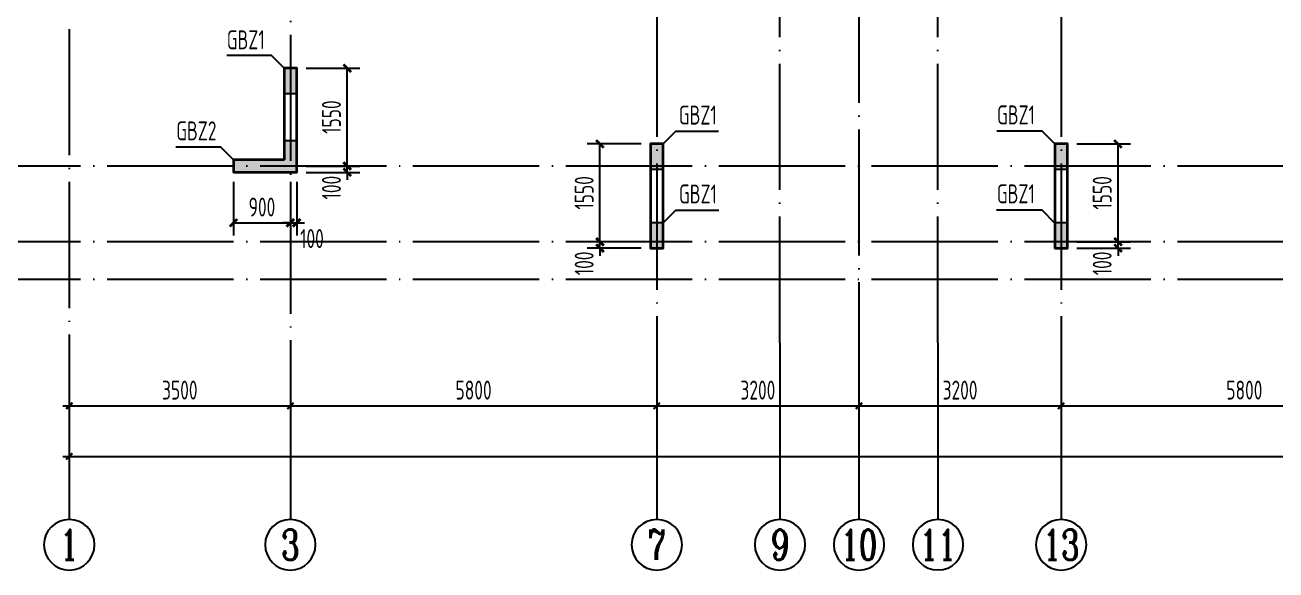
# Model space of a CAD drawing. Extents: x -1712635 to -854203, y -534641 to -21985.
# Drawn here: x -1362590 to -1342789, y -366484 to -357850 of the extents above; entities that cross this region are included whole.
import ezdxf
from ezdxf.enums import TextEntityAlignment as Align

# ---------------------------------------------------------------- set-up
doc = ezdxf.new("R2010")
doc.units = 0
doc.header["$LTSCALE"] = 1000
doc.linetypes.add('DOTE', pattern=[2.42, 2, -0.2, 0.02, -0.2])
doc.layers.get('0').update_dxf_attribs({"linetype": 'CONTINUOUS'})
doc.layers.get('Defpoints').update_dxf_attribs({"linetype": 'CONTINUOUS'})
for name, color, linetype in [('A-AXIS', 1, 'CONTINUOUS'), ('A-DOTE', 10, 'DOTE'), ('AXIS_NUM', 7, 'CONTINUOUS'), ('S-Q墙实线', 6, 'CONTINUOUS'), ('S-Q墙标注', 3, 'CONTINUOUS'), ('S-X详图填充', 252, 'CONTINUOUS'), ('S-X详图实线', 4, 'CONTINUOUS'), ('S-Y一般标注', 3, 'CONTINUOUS'), ('S-Z柱编号', 6, 'CONTINUOUS')]:
    doc.layers.add(name, color=color, linetype=linetype)
doc.styles.add('TSSD_Axis', font='complex.shx', dxfattribs={"width": 0.7, "bigfont": 'hztxt.shx'})
doc.styles.add('TSSD_DIMENSION', font='Tssdeng.shx', dxfattribs={"width": 0.7, "bigfont": 'tssdchn.shx'})
doc.styles.add('TSSD_REIN', font='tssdeng.shx', dxfattribs={"width": 0.7, "height": 300, "bigfont": 'tssdchn.shx'})
doc.styles.add('结构文字', font='zstxt.shx', dxfattribs={"width": 0.7, "bigfont": 'zshz.shx'})
doc.dimstyles.new('STRUCK', dxfattribs={"dimtxt": 400, "dimasz": 121, "dimexe": 200, "dimexo": 150, "dimgap": 115, "dimtad": 1, "dimdec": 0, "dimdsep": 46, "dimtxsty": '结构文字', "dimblk": 'ARCHTICK', "dimcen": 400, "dimclrd": 3, "dimclre": 3, "dimclrt": 7, "dimadec": 0, "dimazin": 0, "dimtfac": 1, "dimtdec": 0, "dimtix": 1, "dimtmove": 2, "dimatfit": 3, "dimldrblk": '_DIMX', "dimfxl": 0, "dimtolj": 1, "dimtzin": 0, "dimarcsym": 0})
doc.dimstyles.new('TSSD_100_100', dxfattribs={"dimtxt": 300, "dimasz": 100, "dimexe": 100, "dimexo": 250, "dimgap": 100, "dimtad": 1, "dimdec": 0, "dimzin": 0, "dimdsep": 46, "dimtxsty": 'TSSD_DIMENSION', "dimblk": 'ARCHTICK', "dimcen": 0, "dimdle": 100, "dimclrt": 7, "dimadec": 0, "dimazin": 0, "dimtfac": 1, "dimtdec": 0, "dimtix": 1, "dimtmove": 2, "dimatfit": 3, "dimldrblk": 'ARCHTICK', "dimfxl": 0, "dimtolj": 1, "dimtzin": 0, "dimarcsym": 0})

# ---------------------------------------------------------------- blocks, each defined once
blk = doc.blocks.new('ts_axno')
at = {"color": 0, "linetype": 'ByBlock', "lineweight": -2}
blk.add_circle((0, 0), 0.5, dxfattribs=at)
at = {"color": 0, "linetype": 'ByBlock', "lineweight": -2, "style": 'TSSD_Axis', "width": 0.7}
blk.add_attdef('A', text='', height=0.6, dxfattribs=at).set_placement((0, 0), align=Align.MIDDLE_CENTER)
blk = doc.blocks.new('_ArchTick')
at = {"color": 0, "const_width": 0.35}
blk.add_lwpolyline([(-0.5, -0.5), (0.5, 0.5)], dxfattribs=at)
blk = doc.blocks.new('*D154')
at = {"layer": 'Defpoints', "color": 0}
for p in [(8100, 3600), (13900, 3600), (13900, 2600)]:
    blk.add_point(p, dxfattribs=at)
at = {"layer": 'S-Y一般标注', "color": 0, "lineweight": -2}
for p, q in [((8100, 3350), (8100, 2500)), ((13900, 3350), (13900, 2500)), ((8000, 2600), (14000, 2600))]:
    blk.add_line(p, q, dxfattribs=at)
at = {"layer": 'S-Y一般标注', "color": 0, "lineweight": -2, "xscale": 100, "yscale": 100, "zscale": 100, "rotation": 180}
blk.add_blockref('_ArchTick', (8100, 2600), dxfattribs=at)
at = {"layer": 'S-Y一般标注', "color": 0, "lineweight": -2, "xscale": 100, "yscale": 100, "zscale": 100}
blk.add_blockref('_ArchTick', (13900, 2600), dxfattribs=at)
at = {"layer": 'S-Y一般标注', "color": 7, "insert": (11000, 2850), "char_height": 300, "attachment_point": 5, "style": 'TSSD_DIMENSION'}
blk.add_mtext('\\A1;5800', dxfattribs=at)
blk = doc.blocks.new('*D155')
at = {"layer": 'Defpoints', "color": 0}
for p in [(17100, 3600), (20300, 3600), (20300, 2600)]:
    blk.add_point(p, dxfattribs=at)
at = {"layer": 'S-Y一般标注', "color": 0, "lineweight": -2}
for p, q in [((17100, 3350), (17100, 2500)), ((20300, 3350), (20300, 2500)), ((17000, 2600), (20400, 2600))]:
    blk.add_line(p, q, dxfattribs=at)
at = {"layer": 'S-Y一般标注', "color": 0, "lineweight": -2, "xscale": 100, "yscale": 100, "zscale": 100, "rotation": 180}
blk.add_blockref('_ArchTick', (17100, 2600), dxfattribs=at)
at = {"layer": 'S-Y一般标注', "color": 0, "lineweight": -2, "xscale": 100, "yscale": 100, "zscale": 100}
blk.add_blockref('_ArchTick', (20300, 2600), dxfattribs=at)
at = {"layer": 'S-Y一般标注', "color": 7, "insert": (18700, 2850), "char_height": 300, "attachment_point": 5, "style": 'TSSD_DIMENSION'}
blk.add_mtext('\\A1;3200', dxfattribs=at)
blk = doc.blocks.new('*D156')
at = {"layer": 'Defpoints', "color": 0}
for p in [(20300, 3600), (26100, 3600), (26100, 2600)]:
    blk.add_point(p, dxfattribs=at)
at = {"layer": 'S-Y一般标注', "color": 0, "lineweight": -2}
for p, q in [((20300, 3350), (20300, 2500)), ((26100, 3350), (26100, 2500)), ((20200, 2600), (26200, 2600))]:
    blk.add_line(p, q, dxfattribs=at)
at = {"layer": 'S-Y一般标注', "color": 0, "lineweight": -2, "xscale": 100, "yscale": 100, "zscale": 100, "rotation": 180}
blk.add_blockref('_ArchTick', (20300, 2600), dxfattribs=at)
at = {"layer": 'S-Y一般标注', "color": 0, "lineweight": -2, "xscale": 100, "yscale": 100, "zscale": 100}
blk.add_blockref('_ArchTick', (26100, 2600), dxfattribs=at)
at = {"layer": 'S-Y一般标注', "color": 7, "insert": (23200, 2850), "char_height": 300, "attachment_point": 5, "style": 'TSSD_DIMENSION'}
blk.add_mtext('\\A1;5800', dxfattribs=at)
blk = doc.blocks.new('*D162')
at = {"layer": 'Defpoints', "color": 0}
for p in [(4600, 3600), (54600, 3600), (54600, 1800)]:
    blk.add_point(p, dxfattribs=at)
at = {"layer": 'S-Y一般标注', "color": 0, "lineweight": -2}
for p, q in [((4600, 3350), (4600, 1700)), ((54600, 3350), (54600, 1700)), ((4500, 1800), (54700, 1800))]:
    blk.add_line(p, q, dxfattribs=at)
at = {"layer": 'S-Y一般标注', "color": 0, "lineweight": -2, "xscale": 100, "yscale": 100, "zscale": 100, "rotation": 180}
blk.add_blockref('_ArchTick', (4600, 1800), dxfattribs=at)
at = {"layer": 'S-Y一般标注', "color": 0, "lineweight": -2, "xscale": 100, "yscale": 100, "zscale": 100}
blk.add_blockref('_ArchTick', (54600, 1800), dxfattribs=at)
at = {"layer": 'S-Y一般标注', "color": 7, "insert": (29600, 2050), "char_height": 300, "attachment_point": 5, "style": 'TSSD_DIMENSION'}
blk.add_mtext('\\A1;50000', dxfattribs=at)
blk = doc.blocks.new('*D163')
at = {"layer": 'Defpoints', "color": 0}
for p in [(13900, 3600), (17100, 3600), (17100, 2600)]:
    blk.add_point(p, dxfattribs=at)
at = {"layer": 'S-Y一般标注', "color": 0, "lineweight": -2}
for p, q in [((13900, 3350), (13900, 2500)), ((17100, 3350), (17100, 2500)), ((13800, 2600), (17200, 2600))]:
    blk.add_line(p, q, dxfattribs=at)
at = {"layer": 'S-Y一般标注', "color": 0, "lineweight": -2, "xscale": 100, "yscale": 100, "zscale": 100, "rotation": 180}
blk.add_blockref('_ArchTick', (13900, 2600), dxfattribs=at)
at = {"layer": 'S-Y一般标注', "color": 0, "lineweight": -2, "xscale": 100, "yscale": 100, "zscale": 100}
blk.add_blockref('_ArchTick', (17100, 2600), dxfattribs=at)
at = {"layer": 'S-Y一般标注', "color": 7, "insert": (15500, 2850), "char_height": 300, "attachment_point": 5, "style": 'TSSD_DIMENSION'}
blk.add_mtext('\\A1;3200', dxfattribs=at)
blk = doc.blocks.new('*D164')
at = {"layer": 'Defpoints', "color": 0}
for p in [(4600, 3600), (8100, 3600), (8100, 2600)]:
    blk.add_point(p, dxfattribs=at)
at = {"layer": 'S-Y一般标注', "color": 0, "lineweight": -2}
for p, q in [((4600, 3350), (4600, 2500)), ((8100, 3350), (8100, 2500)), ((4500, 2600), (8200, 2600))]:
    blk.add_line(p, q, dxfattribs=at)
at = {"layer": 'S-Y一般标注', "color": 0, "lineweight": -2, "xscale": 100, "yscale": 100, "zscale": 100, "rotation": 180}
blk.add_blockref('_ArchTick', (4600, 2600), dxfattribs=at)
at = {"layer": 'S-Y一般标注', "color": 0, "lineweight": -2, "xscale": 100, "yscale": 100, "zscale": 100}
blk.add_blockref('_ArchTick', (8100, 2600), dxfattribs=at)
at = {"layer": 'S-Y一般标注', "color": 7, "insert": (6350, 2850), "char_height": 300, "attachment_point": 5, "style": 'TSSD_DIMENSION'}
blk.add_mtext('\\A1;3500', dxfattribs=at)
blk = doc.blocks.new('*D2255')
at = {"layer": 'Defpoints', "color": 0}
for p in [(-1358290, -360084), (-1357490, -360084), (-1358290, -360184)]:
    blk.add_point(p, dxfattribs=at)
at = {"layer": 'S-Q墙标注', "color": 3, "lineweight": -2}
for p, q in [((-1357490, -360084), (-1357490, -359963)), ((-1358140, -360084), (-1357290, -360084)), ((-1357490, -360184), (-1357490, -360084)), ((-1358140, -360184), (-1357290, -360184)), ((-1357490, -360184), (-1357490, -360305))]:
    blk.add_line(p, q, dxfattribs=at)
at = {"layer": 'S-Q墙标注', "color": 3, "lineweight": -2, "xscale": 121, "yscale": 121, "zscale": 121}
for p, rotation in [((-1357490, -360084), 270), ((-1357490, -360184), 90)]:
    blk.add_blockref('_ArchTick', p, dxfattribs=dict(at, rotation=rotation))
at = {"layer": 'S-Q墙标注', "color": 7, "insert": (-1357740, -360426), "char_height": 300, "attachment_point": 5, "rotation": 90, "style": 'TSSD_REIN'}
blk.add_mtext('\\A1;100', dxfattribs=at)
blk = doc.blocks.new('_DIMX')
blk.add_line((-150, 0), (150, 0))
at = {"const_width": 50}
blk.add_lwpolyline([(-70, -70), (70, 70)], dxfattribs=at)
blk = doc.blocks.new('*D2256')
at = {"layer": 'Defpoints', "color": 0}
for p in [(-1358290, -358534), (-1357490, -358534), (-1358290, -360084)]:
    blk.add_point(p, dxfattribs=at)
at = {"layer": 'S-Q墙标注', "color": 3, "lineweight": -2}
for p, q in [((-1358140, -358534), (-1357290, -358534)), ((-1357490, -360084), (-1357490, -358534)), ((-1358140, -360084), (-1357290, -360084))]:
    blk.add_line(p, q, dxfattribs=at)
at = {"layer": 'S-Q墙标注', "color": 3, "lineweight": -2, "xscale": 121, "yscale": 121, "zscale": 121}
for p, rotation in [((-1357490, -358534), 90), ((-1357490, -360084), 270)]:
    blk.add_blockref('_ArchTick', p, dxfattribs=dict(at, rotation=rotation))
at = {"layer": 'S-Q墙标注', "color": 7, "insert": (-1357740, -359309), "char_height": 300, "attachment_point": 5, "rotation": 90, "style": 'TSSD_REIN'}
blk.add_mtext('\\A1;1550', dxfattribs=at)
blk = doc.blocks.new('*D2257')
at = {"layer": 'Defpoints', "color": 0}
for p in [(-1359290, -360184), (-1358390, -360184), (-1358390, -360984)]:
    blk.add_point(p, dxfattribs=at)
at = {"layer": 'S-Q墙标注', "color": 3, "lineweight": -2}
for p, q in [((-1359290, -360334), (-1359290, -361184)), ((-1358390, -360334), (-1358390, -361184)), ((-1359290, -360984), (-1358390, -360984))]:
    blk.add_line(p, q, dxfattribs=at)
at = {"layer": 'S-Q墙标注', "color": 3, "lineweight": -2, "xscale": 121, "yscale": 121, "zscale": 121, "rotation": 180}
blk.add_blockref('_ArchTick', (-1359290, -360984), dxfattribs=at)
at = {"layer": 'S-Q墙标注', "color": 3, "lineweight": -2, "xscale": 121, "yscale": 121, "zscale": 121}
blk.add_blockref('_ArchTick', (-1358390, -360984), dxfattribs=at)
at = {"layer": 'S-Q墙标注', "color": 7, "insert": (-1358840, -360734), "char_height": 300, "attachment_point": 5, "style": 'TSSD_REIN'}
blk.add_mtext('\\A1;900', dxfattribs=at)
blk = doc.blocks.new('*D2258')
at = {"layer": 'Defpoints', "color": 0}
for p in [(-1358390, -360184), (-1358290, -360184), (-1358290, -360984)]:
    blk.add_point(p, dxfattribs=at)
at = {"layer": 'S-Q墙标注', "color": 3, "lineweight": -2}
for p, q in [((-1358390, -360334), (-1358390, -361184)), ((-1358290, -360334), (-1358290, -361184)), ((-1358390, -360984), (-1358511, -360984)), ((-1358390, -360984), (-1358290, -360984)), ((-1358290, -360984), (-1358169, -360984))]:
    blk.add_line(p, q, dxfattribs=at)
at = {"layer": 'S-Q墙标注', "color": 3, "lineweight": -2, "xscale": 121, "yscale": 121, "zscale": 121}
blk.add_blockref('_ArchTick', (-1358390, -360984), dxfattribs=at)
at = {"layer": 'S-Q墙标注', "color": 3, "lineweight": -2, "xscale": 121, "yscale": 121, "zscale": 121, "rotation": 180}
blk.add_blockref('_ArchTick', (-1358290, -360984), dxfattribs=at)
at = {"layer": 'S-Q墙标注', "color": 7, "insert": (-1358048, -361234), "char_height": 300, "attachment_point": 5, "style": 'TSSD_REIN'}
blk.add_mtext('\\A1;100', dxfattribs=at)
blk = doc.blocks.new('*D2259')
at = {"layer": 'Defpoints', "color": 0}
for p in [(-1353490, -361284), (-1352690, -361284), (-1352690, -361384)]:
    blk.add_point(p, dxfattribs=at)
at = {"layer": 'S-Q墙标注', "color": 3, "lineweight": -2}
for p, q in [((-1353490, -361284), (-1353490, -361163)), ((-1352840, -361284), (-1353690, -361284)), ((-1353490, -361384), (-1353490, -361284)), ((-1352840, -361384), (-1353690, -361384)), ((-1353490, -361384), (-1353490, -361505))]:
    blk.add_line(p, q, dxfattribs=at)
at = {"layer": 'S-Q墙标注', "color": 3, "lineweight": -2, "xscale": 121, "yscale": 121, "zscale": 121}
for p, rotation in [((-1353490, -361284), 270), ((-1353490, -361384), 90)]:
    blk.add_blockref('_ArchTick', p, dxfattribs=dict(at, rotation=rotation))
at = {"layer": 'S-Q墙标注', "color": 7, "insert": (-1353740, -361626), "char_height": 300, "attachment_point": 5, "rotation": 90, "style": 'TSSD_REIN'}
blk.add_mtext('\\A1;100', dxfattribs=at)
blk = doc.blocks.new('*D2260')
at = {"layer": 'Defpoints', "color": 0}
for p in [(-1353490, -359734), (-1352690, -359734), (-1352690, -361284)]:
    blk.add_point(p, dxfattribs=at)
at = {"layer": 'S-Q墙标注', "color": 3, "lineweight": -2}
for p, q in [((-1352840, -359734), (-1353690, -359734)), ((-1353490, -361284), (-1353490, -359734)), ((-1352840, -361284), (-1353690, -361284))]:
    blk.add_line(p, q, dxfattribs=at)
at = {"layer": 'S-Q墙标注', "color": 3, "lineweight": -2, "xscale": 121, "yscale": 121, "zscale": 121}
for p, rotation in [((-1353490, -359734), 90), ((-1353490, -361284), 270)]:
    blk.add_blockref('_ArchTick', p, dxfattribs=dict(at, rotation=rotation))
at = {"layer": 'S-Q墙标注', "color": 7, "insert": (-1353740, -360509), "char_height": 300, "attachment_point": 5, "rotation": 90, "style": 'TSSD_REIN'}
blk.add_mtext('\\A1;1550', dxfattribs=at)
blk = doc.blocks.new('*D2280')
at = {"layer": 'Defpoints', "color": 0}
for p in [(-1346090, -361284), (-1345290, -361284), (-1346090, -361384)]:
    blk.add_point(p, dxfattribs=at)
at = {"layer": 'S-Q墙标注', "color": 3, "lineweight": -2}
for p, q in [((-1345290, -361284), (-1345290, -361163)), ((-1345940, -361284), (-1345090, -361284)), ((-1345290, -361384), (-1345290, -361284)), ((-1345940, -361384), (-1345090, -361384)), ((-1345290, -361384), (-1345290, -361505))]:
    blk.add_line(p, q, dxfattribs=at)
at = {"layer": 'S-Q墙标注', "color": 3, "lineweight": -2, "xscale": 121, "yscale": 121, "zscale": 121}
for p, rotation in [((-1345290, -361284), 270), ((-1345290, -361384), 90)]:
    blk.add_blockref('_ArchTick', p, dxfattribs=dict(at, rotation=rotation))
at = {"layer": 'S-Q墙标注', "color": 7, "insert": (-1345540, -361626), "char_height": 300, "attachment_point": 5, "rotation": 90, "style": 'TSSD_REIN'}
blk.add_mtext('\\A1;100', dxfattribs=at)
blk = doc.blocks.new('*D2281')
at = {"layer": 'Defpoints', "color": 0}
for p in [(-1346090, -359734), (-1345290, -359734), (-1346090, -361284)]:
    blk.add_point(p, dxfattribs=at)
at = {"layer": 'S-Q墙标注', "color": 3, "lineweight": -2}
for p, q in [((-1345940, -359734), (-1345090, -359734)), ((-1345290, -361284), (-1345290, -359734)), ((-1345940, -361284), (-1345090, -361284))]:
    blk.add_line(p, q, dxfattribs=at)
at = {"layer": 'S-Q墙标注', "color": 3, "lineweight": -2, "xscale": 121, "yscale": 121, "zscale": 121}
for p, rotation in [((-1345290, -359734), 90), ((-1345290, -361284), 270)]:
    blk.add_blockref('_ArchTick', p, dxfattribs=dict(at, rotation=rotation))
at = {"layer": 'S-Q墙标注', "color": 7, "insert": (-1345540, -360509), "char_height": 300, "attachment_point": 5, "rotation": 90, "style": 'TSSD_REIN'}
blk.add_mtext('\\A1;1550', dxfattribs=at)
blk = doc.blocks.new('20210726.16395156')
at = {"layer": 'A-AXIS'}
for p, q in [((4600, 3600), (4600, 800)), ((8100, 3600), (8100, 800)), ((13900, 3600), (13900, 800)), ((15850, 3600), (15850, 800)), ((17100, 3600), (17100, 800)), ((18350, 3600.1), (18350, 800.1)), ((20300, 3600), (20300, 800))]:
    blk.add_line(p, q, dxfattribs=at)
at = {"layer": 'A-DOTE'}
for p, q in [((4600, 18249.9), (4600, 3600)), ((13900.2, 13700), (13900, 3600)), ((20299.8, 13700), (20300, 3600)), ((15850, 3600), (15850, 11500)), ((18350, 3600.1), (18350, 11500)), ((8100, 10900), (8100, 3600)), ((17100, 9400), (17100, 3600)), ((55600, 6400), (3600, 6400)), ((55600, 5200), (3600, 5200)), ((55600, 4600), (3600, 4600))]:
    blk.add_line(p, q, dxfattribs=at)
at = {"layer": 'A-AXIS'}
ref = blk.add_blockref('ts_axno', (4600, 400), dxfattribs=dict(at, xscale=-800, yscale=800, zscale=800, rotation=180))
ref.add_attrib('1', '1', dxfattribs={"layer": 'AXIS_NUM', "height": 480, "style": 'TSSD_Axis', "width": 0.7}).set_placement((4600, 400), align=Align.MIDDLE_CENTER)
ref = blk.add_blockref('ts_axno', (8100, 400), dxfattribs=dict(at, xscale=-800, yscale=800, zscale=800, rotation=180))
ref.add_attrib('2', '3', dxfattribs={"layer": 'AXIS_NUM', "height": 480, "style": 'TSSD_Axis', "width": 0.7}).set_placement((8100, 400), align=Align.MIDDLE_CENTER)
ref = blk.add_blockref('ts_axno', (13900, 400), dxfattribs=dict(at, xscale=-800, yscale=800, zscale=800, rotation=180))
ref.add_attrib('5', '7', dxfattribs={"layer": 'AXIS_NUM', "height": 480, "style": 'TSSD_Axis', "width": 0.7}).set_placement((13900, 400), align=Align.MIDDLE_CENTER)
ref = blk.add_blockref('ts_axno', (15850, 400), dxfattribs=dict(at, xscale=-800, yscale=800, zscale=800, rotation=180))
ref.add_attrib('5', '9', dxfattribs={"layer": 'AXIS_NUM', "height": 480, "style": 'TSSD_Axis', "width": 0.7}).set_placement((15850, 400), align=Align.MIDDLE_CENTER)
ref = blk.add_blockref('ts_axno', (17100, 400), dxfattribs=dict(at, xscale=-800, yscale=800, zscale=800, rotation=180))
ref.add_attrib('8', '10', dxfattribs={"layer": 'AXIS_NUM', "height": 480, "style": 'TSSD_Axis', "width": 0.7}).set_placement((17100, 400), align=Align.MIDDLE_CENTER)
ref = blk.add_blockref('ts_axno', (18350, 400.1), dxfattribs=dict(at, xscale=-800, yscale=800, zscale=800, rotation=180))
ref.add_attrib('5', '11', dxfattribs={"layer": 'AXIS_NUM', "height": 480, "style": 'TSSD_Axis', "width": 0.7}).set_placement((18350, 400.1), align=Align.MIDDLE_CENTER)
ref = blk.add_blockref('ts_axno', (20300, 400), dxfattribs=dict(at, xscale=-800, yscale=800, zscale=800, rotation=180))
ref.add_attrib('8', '13', dxfattribs={"layer": 'AXIS_NUM', "height": 480, "style": 'TSSD_Axis', "width": 0.7}).set_placement((20300, 400), align=Align.MIDDLE_CENTER)
at = {"layer": 'S-Y一般标注'}
for base, p1, p2, picture, middle in [((54600, 1800), (4600, 3600), (54600, 3600), '*D162', (29600, 2050)), ((8100, 2600), (4600, 3600), (8100, 3600), '*D164', (6350, 2850)), ((13900, 2600), (8100, 3600), (13900, 3600), '*D154', (11000, 2850)), ((17100, 2600), (13900, 3600), (17100, 3600), '*D163', (15500, 2850)), ((20300, 2600), (17100, 3600), (20300, 3600), '*D155', (18700, 2850)), ((26100, 2600), (20300, 3600), (26100, 3600), '*D156', (23200, 2850))]:
    dim = blk.add_linear_dim(base=base, p1=p1, p2=p2, dimstyle='TSSD_100_100', dxfattribs=at)
    dim.commit()
    dim.dimension.update_dxf_attribs({"geometry": picture, "text_midpoint": middle})

msp = doc.modelspace()

# ---------------------------------------------------------------- hatches: boundary and pattern name
at = {"layer": 'S-X详图填充'}
h = msp.add_hatch(color=256, dxfattribs=at)
h.dxf.hatch_style = 1
h.paths.add_polyline_path([(-1358490.08, -358933.69), (-1358290.08, -358933.69), (-1358290.08, -358533.69), (-1358490.08, -358533.69)])
h = msp.add_hatch(color=256, dxfattribs=at)
h.dxf.hatch_style = 1
h.paths.add_polyline_path([(-1358290.08, -359683.69), (-1358490.08, -359683.69), (-1358490.08, -359983.69), (-1359290.08, -359983.69), (-1359290.08, -360183.69), (-1358290.08, -360183.69)])
h = msp.add_hatch(color=256, dxfattribs=at)
h.dxf.hatch_style = 1
h.paths.add_polyline_path([(-1352692.57, -360133.7), (-1352492.57, -360133.7), (-1352492.57, -359733.7), (-1352692.57, -359733.7)])
h = msp.add_hatch(color=256, dxfattribs=at)
h.dxf.hatch_style = 1
h.paths.add_polyline_path([(-1346292.61, -360133.7), (-1346092.61, -360133.7), (-1346092.61, -359733.7), (-1346292.61, -359733.7)])
h = msp.add_hatch(color=256, dxfattribs=at)
h.dxf.hatch_style = 1
h.paths.add_polyline_path([(-1352690.08, -361383.7), (-1352490.08, -361383.7), (-1352490.08, -360983.7), (-1352690.08, -360983.7)])
h = msp.add_hatch(color=256, dxfattribs=at)
h.dxf.hatch_style = 1
h.paths.add_polyline_path([(-1346290.1, -361383.7), (-1346090.1, -361383.7), (-1346090.1, -360983.7), (-1346290.1, -360983.7)])

# ---------------------------------------------------------------- linework, layer by layer
at = {"layer": 'S-Q墙实线', "lineweight": 35}
msp.add_lwpolyline([(-1358490.08, -359983.69), (-1359290.09, -359983.69), (-1359290.09, -360183.69), (-1358290.08, -360183.69), (-1358290.08, -358533.69), (-1358490.08, -358533.69)], close=True, dxfattribs=at)
for points in [[(-1352490.05, -360083.68), (-1352490.08, -359733.69), (-1352690.08, -359733.71), (-1352690.05, -360083.7)], [(-1346090.1, -360083.69), (-1346090.1, -359733.7), (-1346290.1, -359733.7), (-1346290.1, -360083.69)], [(-1352690.05, -360083.69), (-1352690.08, -361383.69), (-1352490.08, -361383.7), (-1352490.05, -360083.69)], [(-1346290.1, -360083.69), (-1346290.1, -361383.7), (-1346090.1, -361383.7), (-1346090.1, -360083.69)]]:
    msp.add_lwpolyline(points, dxfattribs=at)
at = {"layer": 'S-X详图实线'}
for points in [[(-1358490.08, -358933.69), (-1358290.08, -358933.69), (-1358290.08, -358533.69), (-1358490.08, -358533.69), (-1358490.08, -358933.69)], [(-1358290.08, -359683.69), (-1358490.08, -359683.69), (-1358490.08, -359983.69), (-1359290.08, -359983.69), (-1359290.08, -360183.69), (-1358290.08, -360183.69), (-1358290.08, -359683.69)], [(-1352692.57, -360133.7), (-1352492.57, -360133.7), (-1352492.57, -359733.7), (-1352692.57, -359733.7), (-1352692.57, -360133.7)], [(-1346292.61, -360133.7), (-1346092.61, -360133.7), (-1346092.61, -359733.7), (-1346292.61, -359733.7), (-1346292.61, -360133.7)], [(-1352690.08, -361383.7), (-1352490.08, -361383.7), (-1352490.08, -360983.7), (-1352690.08, -360983.7), (-1352690.08, -361383.7)], [(-1346290.1, -361383.7), (-1346090.1, -361383.7), (-1346090.1, -360983.7), (-1346290.1, -360983.7), (-1346290.1, -361383.7)]]:
    msp.add_lwpolyline(points, close=True, dxfattribs=at)
at = {"layer": 'S-Z柱编号', "color": 7}
for points in [[(-1358490.08, -358533.69), (-1358690.08, -358333.69), (-1359393.95, -358333.69)], [(-1352490.08, -359733.7), (-1352290.08, -359533.7), (-1351611.47, -359533.7)], [(-1346290.08, -359733.7), (-1346490.08, -359533.7), (-1347209.29, -359533.7)], [(-1359290.08, -359983.69), (-1359490.08, -359783.69), (-1360205.29, -359783.69)], [(-1352487.59, -360983.7), (-1352287.59, -360783.7), (-1351608.98, -360783.7)], [(-1346292.59, -360983.7), (-1346492.59, -360783.7), (-1347211.8, -360783.7)]]:
    msp.add_lwpolyline(points, dxfattribs=at)

# ---------------------------------------------------------------- block references
at = {"layer": 'A-DOTE'}
msp.add_blockref('20210726.16395156', (-1366490.09, -366483.74), dxfattribs=at)

# ---------------------------------------------------------------- texts
at = {"layer": 'S-Z柱编号', "color": 7, "style": 'TSSD_REIN', "width": 0.7}
for s, p in [('GBZ1', (-1359395.85, -358324.4)), ('GBZ1', (-1352240.24, -359516.94)), ('GBZ1', (-1347203.93, -359514.19)), ('GBZ2', (-1360195.84, -359766.84)), ('GBZ1', (-1352237.75, -360766.95)), ('GBZ1', (-1347206.44, -360764.19))]:
    msp.add_text(s, height=300, dxfattribs=at).set_placement(p, align=Align.BOTTOM_LEFT)

# ---------------------------------------------------------------- dimensions: what is measured, and where the dimension line sits
at = {"layer": 'S-Q墙标注'}
for base, p1, p2, picture, middle in [((-1357490.08, -358533.69), (-1358290.08, -360083.69), (-1358290.08, -358533.69), '*D2256', (-1357740.08, -359308.69)), ((-1353490.08, -359733.7), (-1352690.08, -361283.69), (-1352690.08, -359733.7), '*D2260', (-1353740.08, -360508.69)), ((-1345290.1, -359733.7), (-1346090.1, -361283.69), (-1346090.1, -359733.7), '*D2281', (-1345540.1, -360508.69))]:
    dim = msp.add_linear_dim(base=base, p1=p1, p2=p2, angle=90, dimstyle='STRUCK', override={"dimtxt": 300, "dimgap": 100, "dimtxsty": 'TSSD_REIN'}, dxfattribs=at)
    dim.commit()
    dim.dimension.update_dxf_attribs({"geometry": picture, "text_midpoint": middle})
for base, p1, p2, picture, middle in [((-1357490.08, -360083.69), (-1358290.08, -360183.69), (-1358290.08, -360083.69), '*D2255', (-1357740.08, -360425.61)), ((-1353490.08, -361283.69), (-1352690.08, -361383.7), (-1352690.08, -361283.69), '*D2259', (-1353740.08, -361625.62)), ((-1345290.1, -361283.69), (-1346090.1, -361383.7), (-1346090.1, -361283.69), '*D2280', (-1345540.1, -361625.62))]:
    dim = msp.add_linear_dim(base=base, p1=p1, p2=p2, angle=90, dimstyle='STRUCK', override={"dimtxt": 300, "dimgap": 100, "dimtxsty": 'TSSD_REIN'}, dxfattribs=at)
    dim.commit()
    dim.dimension.update_dxf_attribs({"geometry": picture, "text_midpoint": middle, "dimtype": 160})
dim = msp.add_linear_dim(base=(-1358390.09, -360983.69), p1=(-1359290.08, -360183.69), p2=(-1358390.09, -360183.69), dimstyle='STRUCK', override={"dimtxt": 300, "dimgap": 100, "dimtxsty": 'TSSD_REIN'}, dxfattribs=at)
dim.commit()
dim.dimension.update_dxf_attribs({"geometry": '*D2257', "text_midpoint": (-1358840.08, -360733.69)})
dim = msp.add_linear_dim(base=(-1358290.08, -360983.69), p1=(-1358390.09, -360183.69), p2=(-1358290.08, -360183.69), dimstyle='STRUCK', override={"dimtxt": 300, "dimgap": 100, "dimtxsty": 'TSSD_REIN'}, dxfattribs=at)
dim.commit()
dim.dimension.update_dxf_attribs({"geometry": '*D2258', "text_midpoint": (-1358048.15, -361233.69), "dimtype": 160})

doc.saveas('drawing.dxf')
